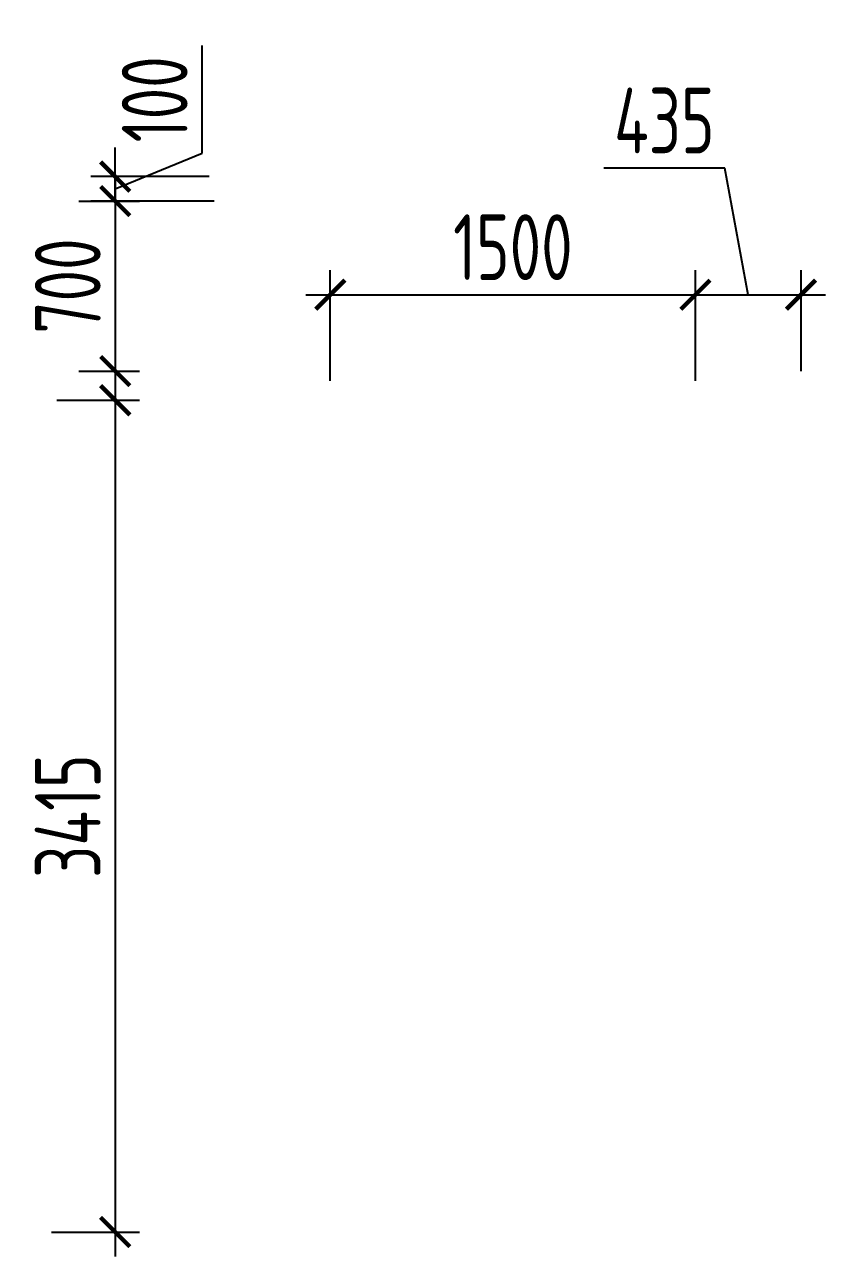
# Model space of a CAD drawing. Header units: millimetres. Extents: x -350007 to 535970, y -888 to 133718.
# Drawn here: x 225816 to 229106, y 75066 to 80123 of the extents above; entities that cross this region are included whole.
import ezdxf

# ---------------------------------------------------------------- set-up
doc = ezdxf.new("R2010")
doc.units = ezdxf.units.MM
doc.layers.add('АР_Размеры нов.', color=15, linetype='Continuous', lineweight=0)
doc.styles.add('ISOCPEUR', font='isocpeur.ttf', dxfattribs={"width": 0.7})
doc.dimstyles.new('R_100', dxfattribs={"dimtxt": 270, "dimasz": 120, "dimexe": 100, "dimexo": 0, "dimgap": 60, "dimtad": 1, "dimdec": 0, "dimrnd": 5, "dimzin": 0, "dimdsep": 46, "dimtxsty": 'ISOCPEUR', "dimblk": 'ARCHTICK', "dimcen": 0, "dimdle": 100, "dimclrd": 256, "dimclre": 256, "dimclrt": 256, "dimadec": 0, "dimazin": 0, "dimtfac": 2, "dimtdec": 0, "dimtofl": 0, "dimtmove": 1, "dimatfit": 3, "dimfxl": 1, "dimtvp": 3, "dimtolj": 1, "dimtzin": 0, "dimarcsym": 0})

# ---------------------------------------------------------------- blocks, each defined once
blk = doc.blocks.new('_ArchTick')
at = {"color": 0, "linetype": 'ByBlock', "const_width": 0.15}
blk.add_lwpolyline([(-0.5, -0.5), (0.5, 0.5)], dxfattribs=at)
blk = doc.blocks.new('*D2711')
at = {"layer": 'АР_Размеры нов.', "lineweight": -2, "ltscale": 100, "transparency": 16777216}
for p, q in [((227071.9, 78660.4), (227071.9, 79113.9)), ((228571.9, 78660.4), (228571.9, 79113.9)), ((226971.9, 79013.9), (228671.9, 79013.9))]:
    blk.add_line(p, q, dxfattribs=at)
at = {"layer": 'АР_Размеры нов.', "lineweight": -2, "ltscale": 100, "transparency": 16777216, "xscale": 120, "yscale": 120, "zscale": 120, "rotation": 180}
blk.add_blockref('_ArchTick', (227071.9, 79013.9), dxfattribs=at)
at = {"layer": 'АР_Размеры нов.', "lineweight": -2, "ltscale": 100, "transparency": 16777216, "xscale": 120, "yscale": 120, "zscale": 120}
blk.add_blockref('_ArchTick', (228571.9, 79013.9), dxfattribs=at)
at = {"layer": 'АР_Размеры нов.', "ltscale": 100, "transparency": 16777216, "insert": (227821.9, 79208.9), "char_height": 270, "attachment_point": 5, "style": 'ISOCPEUR'}
blk.add_mtext('\\A1;1500', dxfattribs=at)
blk = doc.blocks.new('*D2759')
at = {"layer": 'АР_Размеры нов.', "lineweight": -2, "ltscale": 100, "transparency": 16777216}
for p, q in [((226188.4, 79498.5), (226188.4, 78600.3)), ((226038.5, 79398.5), (226288.4, 79398.5)), ((226038.5, 78700.3), (226288.4, 78700.3))]:
    blk.add_line(p, q, dxfattribs=at)
at = {"layer": 'АР_Размеры нов.', "lineweight": -2, "ltscale": 100, "transparency": 16777216, "xscale": 120, "yscale": 120, "zscale": 120}
for p, rotation in [((226188.4, 79398.5), 90), ((226188.4, 78700.3), 270)]:
    blk.add_blockref('_ArchTick', p, dxfattribs=dict(at, rotation=rotation))
at = {"layer": 'АР_Размеры нов.', "ltscale": 100, "transparency": 16777216, "insert": (225993.4, 79049.4), "char_height": 270, "attachment_point": 5, "rotation": 90, "style": 'ISOCPEUR'}
blk.add_mtext('\\A1;700', dxfattribs=at)
blk = doc.blocks.new('*D2811')
at = {"layer": 'АР_Размеры нов.', "lineweight": -2, "ltscale": 100, "transparency": 16777216}
for p, q in [((228693.1, 79533.9), (228195.1, 79533.9)), ((228788.8, 79013.9), (228693.1, 79533.9)), ((228571.9, 78700.3), (228571.9, 79113.9)), ((229005.6, 78700.3), (229005.6, 79113.9)), ((228471.9, 79013.9), (229105.6, 79013.9))]:
    blk.add_line(p, q, dxfattribs=at)
at = {"layer": 'АР_Размеры нов.', "lineweight": -2, "ltscale": 100, "transparency": 16777216, "xscale": 120, "yscale": 120, "zscale": 120, "rotation": 180}
blk.add_blockref('_ArchTick', (228571.9, 79013.9), dxfattribs=at)
at = {"layer": 'АР_Размеры нов.', "lineweight": -2, "ltscale": 100, "transparency": 16777216, "xscale": 120, "yscale": 120, "zscale": 120}
blk.add_blockref('_ArchTick', (229005.6, 79013.9), dxfattribs=at)
at = {"layer": 'АР_Размеры нов.', "ltscale": 100, "transparency": 16777216, "insert": (228444.1, 79728.9), "char_height": 270, "attachment_point": 5, "style": 'ISOCPEUR'}
blk.add_mtext('\\A1;435', dxfattribs=at)
blk = doc.blocks.new('*D2557')
at = {"layer": 'АР_Размеры нов.', "lineweight": -2, "ltscale": 500, "transparency": 16777216}
for p, q in [((226545.5, 79595.3), (226545.5, 80036.6)), ((226188.4, 79498.5), (226188.4, 79618.5)), ((226188.4, 79448.5), (226545.5, 79595.3)), ((226574.3, 79498.5), (226088.4, 79498.5)), ((226188.4, 79398.5), (226188.4, 79498.5)), ((226594.3, 79398.5), (226088.4, 79398.5)), ((226188.4, 79398.5), (226188.4, 79278.5))]:
    blk.add_line(p, q, dxfattribs=at)
at = {"layer": 'АР_Размеры нов.', "lineweight": -2, "ltscale": 500, "transparency": 16777216, "xscale": 120, "yscale": 120, "zscale": 120}
for p, rotation in [((226188.4, 79498.5), 270), ((226188.4, 79398.5), 90)]:
    blk.add_blockref('_ArchTick', p, dxfattribs=dict(at, rotation=rotation))
at = {"layer": 'АР_Размеры нов.', "lineweight": 13, "ltscale": 500, "transparency": 16777216, "insert": (226350.5, 79815.9), "char_height": 270, "attachment_point": 5, "rotation": 90, "style": 'ISOCPEUR'}
blk.add_mtext('\\A1;100', dxfattribs=at)
blk = doc.blocks.new('*D2560')
at = {"layer": 'АР_Размеры нов.', "lineweight": -2, "ltscale": 500, "transparency": 16777216}
for p, q in [((226188.4, 78680.3), (226188.4, 75065.7)), ((225948.6, 78580.3), (226288.4, 78580.3)), ((225927.2, 75165.7), (226288.4, 75165.7))]:
    blk.add_line(p, q, dxfattribs=at)
at = {"layer": 'АР_Размеры нов.', "lineweight": -2, "ltscale": 500, "transparency": 16777216, "xscale": 120, "yscale": 120, "zscale": 120}
for p, rotation in [((226188.4, 78580.3), 90), ((226188.4, 75165.7), 270)]:
    blk.add_blockref('_ArchTick', p, dxfattribs=dict(at, rotation=rotation))
at = {"layer": 'АР_Размеры нов.', "lineweight": 13, "ltscale": 500, "transparency": 16777216, "insert": (225993.4, 76873), "char_height": 270, "attachment_point": 5, "rotation": 90, "style": 'ISOCPEUR'}
blk.add_mtext('\\A1;3415', dxfattribs=at)

msp = doc.modelspace()

# ---------------------------------------------------------------- dimensions: what is measured, and where the dimension line sits
at = {"layer": 'АР_Размеры нов.', "lineweight": 13, "ltscale": 500}
dim = msp.add_linear_dim(base=(226188.4, 79498.5), p1=(226594.3, 79398.5), p2=(226574.3, 79498.5), angle=90, dimstyle='R_100', override={"dimpost": '\\X'}, dxfattribs=at)
dim.commit()
dim.dimension.update_dxf_attribs({"geometry": '*D2557', "text_midpoint": (226545.5, 79655.3), "dimtype": 160})
at = {"layer": 'АР_Размеры нов.', "ltscale": 100}
dim = msp.add_linear_dim(base=(229005.6, 79013.9), p1=(228571.9, 78700.3), p2=(229005.6, 78700.3), dimstyle='R_100', override={"dimpost": '\\X', "dimfxl": 2.5, "dimarcsym": 1}, dxfattribs=at)
dim.commit()
dim.dimension.update_dxf_attribs({"geometry": '*D2811', "text_midpoint": (228633.1, 79533.9), "dimtype": 160})
dim = msp.add_linear_dim(base=(226188.4, 78700.3), p1=(226038.5, 79398.5), p2=(226038.5, 78700.3), angle=90, dimstyle='R_100', override={"dimpost": '\\X', "dimfxl": 2.5, "dimarcsym": 1}, dxfattribs=at)
dim.commit()
dim.dimension.update_dxf_attribs({"geometry": '*D2759', "text_midpoint": (225993.4, 79049.4)})
dim = msp.add_linear_dim(base=(228571.9, 79013.9), p1=(227071.9, 78660.4), p2=(228571.9, 78660.4), dimstyle='R_100', override={"dimpost": '\\X', "dimfxl": 2.5, "dimarcsym": 1}, dxfattribs=at)
dim.commit()
dim.dimension.update_dxf_attribs({"geometry": '*D2711', "text_midpoint": (227821.9, 79208.9)})
at = {"layer": 'АР_Размеры нов.', "lineweight": 13, "ltscale": 500}
dim = msp.add_linear_dim(base=(226188.4, 75165.7), p1=(225948.6, 78580.3), p2=(225927.2, 75165.7), angle=90, dimstyle='R_100', override={"dimpost": '\\X'}, dxfattribs=at)
dim.commit()
dim.dimension.update_dxf_attribs({"geometry": '*D2560', "text_midpoint": (225993.4, 76873)})

doc.saveas('drawing.dxf')
